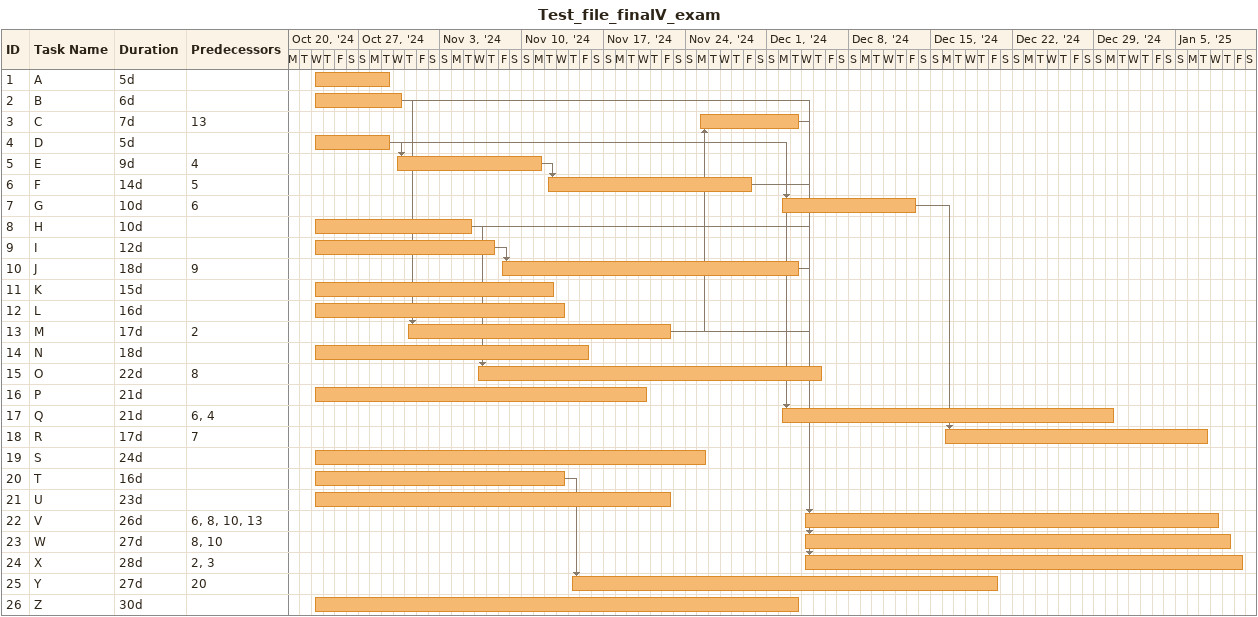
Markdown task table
Test_file_finalV_exam

| ID | Task | Duration | Start | Finish | Predecessors |
|---|---|---|---|---|---|
| 1 | A | 5d | 2024-10-23 | 2024-10-29 |  |
| 2 | B | 6d | 2024-10-23 | 2024-10-30 |  |
| 3 | C | 7d | 2024-11-25 | 2024-12-03 | 13 |
| 4 | D | 5d | 2024-10-23 | 2024-10-29 |  |
| 5 | E | 9d | 2024-10-30 | 2024-11-11 | 4 |
| 6 | F | 14d | 2024-11-12 | 2024-11-29 | 5 |
| 7 | G | 10d | 2024-12-02 | 2024-12-13 | 6 |
| 8 | H | 10d | 2024-10-23 | 2024-11-05 |  |
| 9 | I | 12d | 2024-10-23 | 2024-11-07 |  |
| 10 | J | 18d | 2024-11-08 | 2024-12-03 | 9 |
| 11 | K | 15d | 2024-10-23 | 2024-11-12 |  |
| 12 | L | 16d | 2024-10-23 | 2024-11-13 |  |
| 13 | M | 17d | 2024-10-31 | 2024-11-22 | 2 |
| 14 | N | 18d | 2024-10-23 | 2024-11-15 |  |
| 15 | O | 22d | 2024-11-06 | 2024-12-05 | 8 |
| 16 | P | 21d | 2024-10-23 | 2024-11-20 |  |
| 17 | Q | 21d | 2024-12-02 | 2024-12-30 | 6, 4 |
| 18 | R | 17d | 2024-12-16 | 2025-01-07 | 7 |
| 19 | S | 24d | 2024-10-23 | 2024-11-25 |  |
| 20 | T | 16d | 2024-10-23 | 2024-11-13 |  |
| 21 | U | 23d | 2024-10-23 | 2024-11-22 |  |
| 22 | V | 26d | 2024-12-04 | 2025-01-08 | 6, 8, 10, 13 |
| 23 | W | 27d | 2024-12-04 | 2025-01-09 | 8, 10 |
| 24 | X | 28d | 2024-12-04 | 2025-01-10 | 2, 3 |
| 25 | Y | 27d | 2024-11-14 | 2024-12-20 | 20 |
| 26 | Z | 30d | 2024-10-23 | 2024-12-03 |  |
